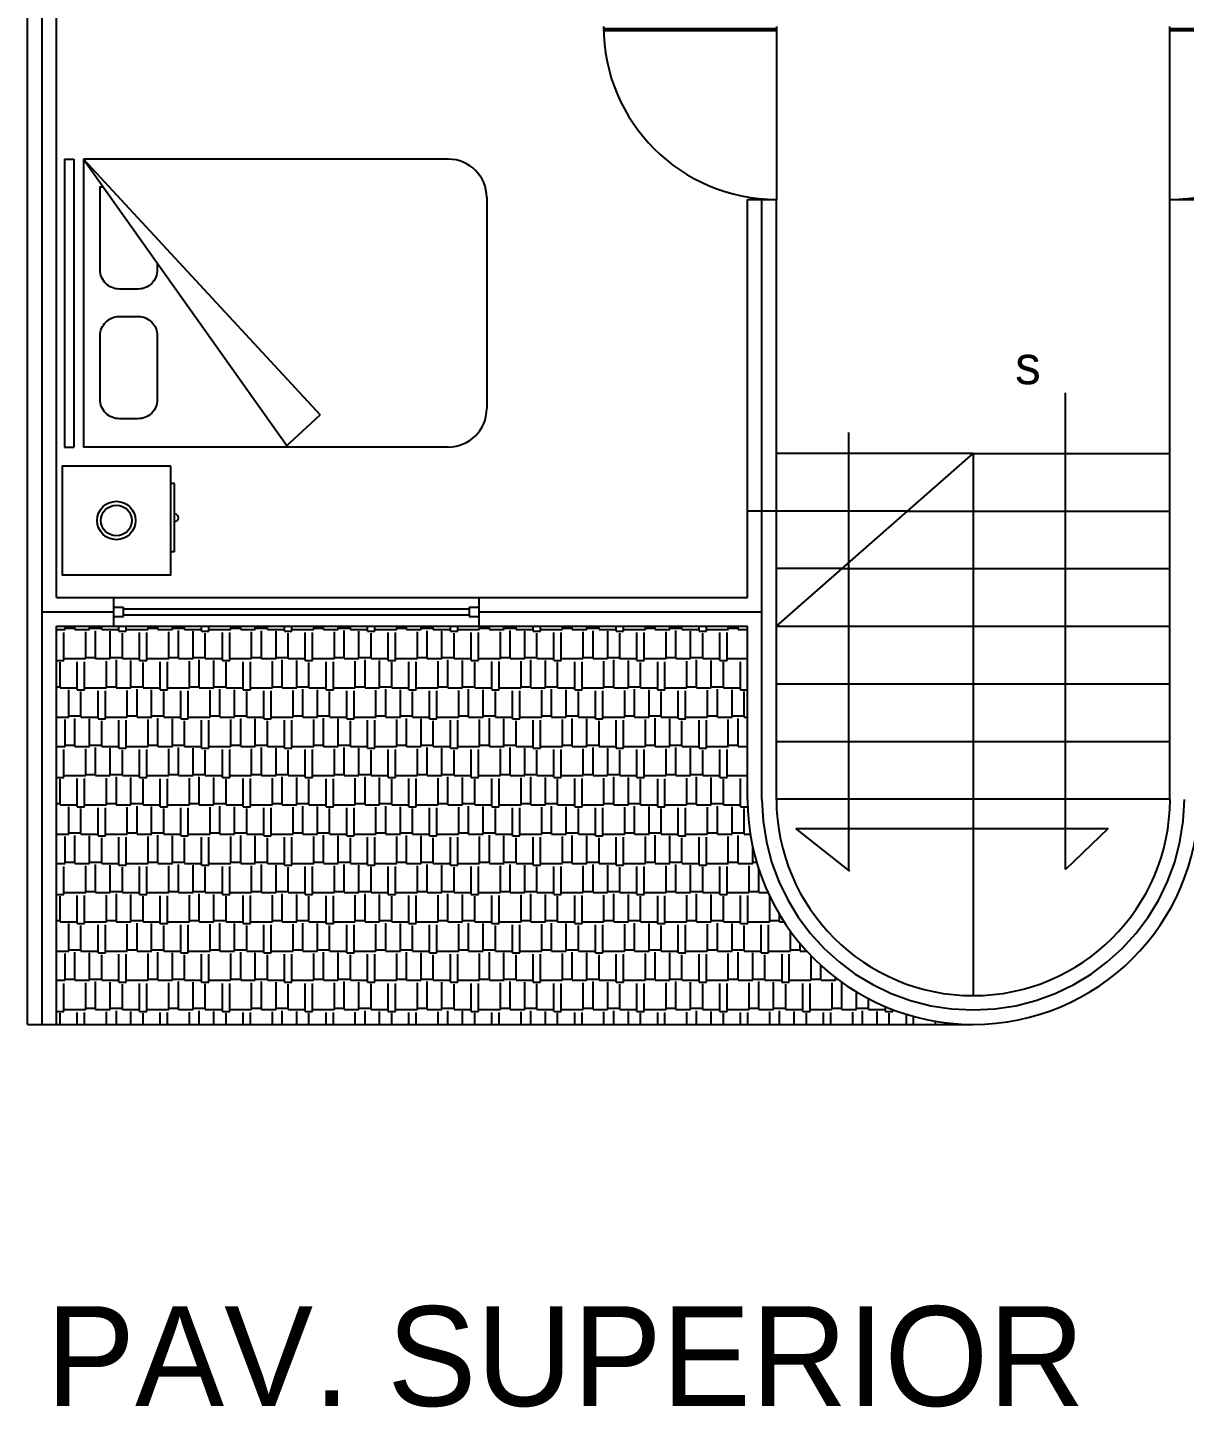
# Model space of a CAD drawing. Header units: millimetres. Extents: x 686.5 to 717.1, y 236.1 to 261.6.
# Drawn here: x 693.682 to 695.188, y 236.139 to 237.937 of the extents above; entities that cross this region are included whole.
import ezdxf

# ---------------------------------------------------------------- set-up
doc = ezdxf.new("R2010")
doc.units = ezdxf.units.MM
doc.linetypes.add('ACAD_ISO04W100', pattern=[30.5, 24, -3, 0.5, -3])
for name, color, linetype in [('EJE', 4, 'ACAD_ISO04W100'), ('ESCALERAS', 5, 'Continuous'), ('LETREROS', 31, 'Continuous'), ('MUE', 2, 'Continuous'), ('MURO1', 3, 'Continuous'), ('PROYECCIONES', 73, 'ACAD_ISO04W100'), ('PUERTAS', 191, 'Continuous'), ('TEJA', 242, 'Continuous'), ('VENTANAS', 111, 'Continuous')]:
    doc.layers.add(name, color=color, linetype=linetype)

# ---------------------------------------------------------------- blocks, each defined once
blk = doc.blocks.new('BURO')
at = {"layer": 'MUE', "color": 2}
for p, q in [((-0.1743, -0.3241), (-0.1743, -0.3041)), ((0.1825, -0.3241), (0.1825, -0.3041))]:
    blk.add_line(p, q, dxfattribs=at)
blk.add_lwpolyline([(0.2727, -0.3041), (0.2727, 0.2616), (-0.293, 0.2616), (-0.293, -0.3041)], close=True, dxfattribs=at)
blk.add_lwpolyline([(-0.1743, -0.3241), (0.1825, -0.3241)], dxfattribs=at)
for radius in [0.1, 0.08]:
    blk.add_circle((-0.0101, -0.0212), radius, dxfattribs=at)
blk.add_arc((0.0041, -0.3241), 0.02, 180, 0, dxfattribs=at)
blk = doc.blocks.new('CAMA3')
at = {"layer": 'MUE', "color": 2}
for p, q in [((-0.87, 0.77), (1.03, 0.77)), ((-0.02, 0.77), (-0.2015, 0.6023)), ((1.03, -0.73), (-0.0288, 0.762)), ((1.03, -0.73), (1.03, 0.77)), ((1.08, -0.73), (1.08, 0.77)), ((1.13, 0.77), (1.08, 0.77)), ((1.13, -0.73), (1.13, 0.77)), ((1.03, -0.73), (-0.2015, 0.6023)), ((-1.07, -0.53), (-1.07, 0.57)), ((-0.87, -0.73), (1.03, -0.73)), ((1.13, -0.73), (1.08, -0.73))]:
    blk.add_line(p, q, dxfattribs=at)
blk.add_lwpolyline([(0.6458, 0.1896), (0.6458, 0.5227, -0.414214), (0.7458, 0.6227), (0.8436, 0.6227, -0.414214), (0.9436, 0.5227), (0.9436, 0.1896, -0.414214), (0.8436, 0.0896), (0.7458, 0.0896, -0.414214)], format="xyb", close=True, dxfattribs=at)
blk.add_lwpolyline([(0.6458, -0.1886), (0.6458, -0.1532, -0.414214), (0.7458, -0.0532), (0.8436, -0.0532, -0.414214), (0.9436, -0.1532), (0.9436, -0.5864), (0.928, -0.5864)], format="xyb", dxfattribs=at)
for centre, start, end in [((-0.87, 0.57), 90, 180), ((-0.87, -0.53), 180, 270)]:
    blk.add_arc(centre, 0.2, start, end, dxfattribs=at)

msp = doc.modelspace()

# ---------------------------------------------------------------- hatches: boundary and pattern name
at = {"layer": 'TEJA'}
h = msp.add_hatch(dxfattribs=at)
h.set_pattern_fill('AR-RSHKE', color=256, scale=0.000125, style=0)
h.set_pattern_definition([(0, (647.918766, 201.110005), (0.0809625, 0.0381), [0.01905, -0.015875, 0.022225, -0.009525, 0.028575, -0.0127]), (0, (647.937816, 201.111593), (0.0809625, 0.0381), [0.015875, -0.060325, 0.0127, -0.01905]), (0, (647.975916, 201.107624), (0.0809625, 0.0381), [0.009525, -0.098425]), (90, (647.918766, 201.110005), (-0.0269875, 0.0381), [0.0365125, -0.1158875]), (90, (647.937816, 201.110005), (-0.0269875, 0.0381), [0.03571875, -0.11668125]), (90, (647.95369, 201.110005), (-0.0269875, 0.0381), [0.0333375, -0.1190625]), (90, (647.975916, 201.107624), (-0.0269875, 0.0381), [0.0365125, -0.1158875]), (90, (647.98544, 201.107624), (-0.0269875, 0.0381), [0.0365125, -0.1158875]), (90, (648.014016, 201.110005), (-0.0269875, 0.0381), [0.034925, -0.117475])])
h.paths.add_polyline_path([(694.9133, 236.638, -0.415051), (694.6195, 236.9326), (694.6195, 237.1568), (693.7195, 237.1568), (693.7195, 236.638)])

# ---------------------------------------------------------------- linework, layer by layer
at = {"layer": 'EJE'}
for p, q in [((693.7008, 236.638), (693.7008, 238.2068)), ((694.6383, 236.9309), (694.6383, 237.713)), ((693.7008, 237.1755), (693.7945, 237.1755)), ((694.2695, 237.1755), (694.6383, 237.1755))]:
    msp.add_line(p, q, dxfattribs=at)
msp.add_arc((694.9133, 236.9318), 0.275, 180.175, 359.825, dxfattribs=at)
at = {"layer": 'ESCALERAS'}
for p, q in [((694.657, 237.1568), (694.9133, 237.3818)), ((694.9133, 237.3818), (694.9133, 236.6755)), ((694.9133, 237.3818), (695.1695, 237.3818)), ((694.8279, 237.3068), (695.1695, 237.3068)), ((694.7425, 237.2318), (695.1695, 237.2318)), ((694.657, 237.1568), (695.1695, 237.1568)), ((694.657, 237.0818), (695.1695, 237.0818)), ((694.657, 237.0068), (695.1695, 237.0068)), ((694.657, 236.9318), (695.1695, 236.9318))]:
    msp.add_line(p, q, dxfattribs=at)
at = {"layer": 'MUE'}
for p, q in [((695.0337, 236.8397), (695.0337, 237.4608)), ((694.7508, 237.409), (694.7508, 236.8394)), ((694.7526, 236.8378), (694.6823, 236.8932)), ((694.6823, 236.8932), (695.0892, 236.8932)), ((695.0892, 236.8932), (695.0337, 236.8397))]:
    msp.add_line(p, q, dxfattribs=at)
at = {"layer": 'MURO1'}
for p, q in [((693.682, 236.638), (693.682, 238.2255)), ((693.7195, 237.1943), (693.7195, 238.188)), ((694.6195, 237.1943), (694.6195, 237.713)), ((694.6195, 237.713), (694.657, 237.713)), ((694.657, 236.9309), (694.657, 237.713)), ((695.1695, 236.9309), (695.1695, 237.713)), ((695.1695, 237.713), (695.207, 237.713)), ((694.6195, 237.1943), (694.6195, 237.3818)), ((693.7195, 237.1943), (694.6195, 237.1943)), ((693.7945, 237.1568), (693.7945, 237.1943)), ((694.2695, 237.1943), (694.2695, 237.1568)), ((693.7195, 236.638), (693.7195, 237.1568)), ((693.7195, 237.1568), (694.6195, 237.1568)), ((694.6195, 236.9309), (694.6195, 237.1568)), ((693.682, 236.638), (693.7195, 236.638))]:
    msp.add_line(p, q, dxfattribs=at)
for radius, start, end in [(0.2938, 180.1639, 359.8361), (0.2563, 180.1879, 359.8121)]:
    msp.add_arc((694.9133, 236.9318), radius, start, end, dxfattribs=at)
at = {"layer": 'PROYECCIONES'}
for p, q in [((694.9133, 237.3818), (694.657, 237.3818)), ((694.8279, 237.3068), (694.6195, 237.3068)), ((694.7425, 237.2318), (694.657, 237.2318))]:
    msp.add_line(p, q, dxfattribs=at)
at = {"layer": 'PUERTAS'}
for p, q in [((694.4321, 237.9355), (694.657, 237.9355)), ((694.4321, 237.933), (694.657, 237.933)), ((694.657, 237.938), (694.657, 237.713)), ((695.1695, 237.713), (695.1695, 237.938)), ((695.1695, 237.9355), (695.3945, 237.9355)), ((695.1695, 237.933), (695.3945, 237.933))]:
    msp.add_line(p, q, dxfattribs=at)
for centre, start, end in [((694.657, 237.938), 180, 270), ((695.1695, 237.938), 270, 359.3634)]:
    msp.add_arc(centre, 0.225, start, end, dxfattribs=at)
at = {"layer": 'TEJA'}
msp.add_line((693.7195, 236.638), (694.9133, 236.638), dxfattribs=at)
at = {"layer": 'VENTANAS'}
for p, q in [((693.7945, 237.1818), (693.807, 237.1818)), ((693.807, 237.1693), (693.807, 237.1818)), ((693.807, 237.1793), (694.257, 237.1793)), ((693.807, 237.1718), (694.257, 237.1718)), ((694.257, 237.1818), (694.2695, 237.1818)), ((694.257, 237.1818), (694.257, 237.1693)), ((693.7945, 237.1693), (693.807, 237.1693)), ((694.257, 237.1693), (694.2695, 237.1693))]:
    msp.add_line(p, q, dxfattribs=at)

# ---------------------------------------------------------------- block references
at = {"layer": 'TEJA', "xscale": 0.25, "yscale": 0.25, "zscale": 0.25}
for name, p, rotation in [('CAMA3', (694.0124, 237.5828), 180), ('BURO', (693.7923, 237.2971), 90)]:
    msp.add_blockref(name, p, dxfattribs=dict(at, rotation=rotation))

# ---------------------------------------------------------------- texts
at = {"layer": 'LETREROS', "color": 2}
msp.add_text('PAV. SUPERIOR', height=0.13, dxfattribs=at).set_placement((693.706, 236.1408))
at = {"layer": 'LETREROS', "insert": (694.9679, 237.5221), "char_height": 0.05, "width": 0.169375, "attachment_point": 1}
msp.add_mtext('s', dxfattribs=at)

doc.saveas('drawing.dxf')
